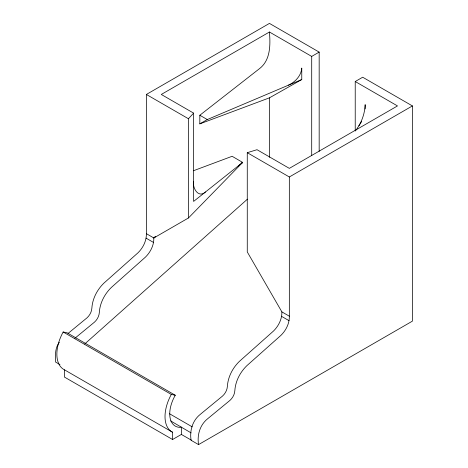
<?xml version="1.0" encoding="UTF-8"?>
<svg xmlns="http://www.w3.org/2000/svg" width="468" height="468" viewBox="0 0 468 468"><rect width="100%" height="100%" fill="white"/><g stroke="black" fill="none" stroke-linecap="round" stroke-linejoin="round"><path stroke-width="0.7" d="M68.012 333.473L87.001 317.842C89.751 315.362 91.652 311.817 91.874 308.09C92.471 298.66 97.157 289.704 103.878 283.163L137.972 252.819C143.044 247.853 146.566 240.874 146.367 233.667L146.373 94.454L269.445 23.4L319.17 52.106L319.17 151.363M146.367 233.667L153.826 237.972L188.44 217.989L188.446 118.743L193.612 113.116L161.29 94.454L269.445 32.011L311.711 56.417L319.17 52.106M193.383 170.767L232.128 156.289L242.658 162.414L193.612 201.421L193.612 113.116M355.224 81.526L397.49 105.926L289.341 168.369L257.02 149.707L247.268 152.691L247.268 251.936L281.882 311.887L289.341 316.192C289.534 323.4 286.018 330.379 280.94 335.351L246.847 365.689C240.131 372.23 235.445 381.192 234.842 390.622C234.626 394.349 232.725 397.894 229.975 400.374L207.634 418.761C199.935 424.909 196.975 435.029 198.561 444.6L412.413 321.136L412.407 105.926L362.682 77.22L355.224 81.526L355.224 131.058M269.439 157.306L269.445 97.841L301.766 79.542L301.766 68.059C301.222 75.757 295.209 82.046 288.475 85.17M269.445 32.011C270.422 44.612 270.709 59.898 259.646 68.533L199.83 115.245L199.83 123.862L269.445 97.841M281.882 311.887C282.075 319.094 278.559 326.073 273.482 331.046L239.388 361.384C232.672 367.924 227.986 376.886 227.384 386.316C227.173 390.037 225.272 393.576 222.522 396.057L200.175 414.455C192.477 420.603 189.517 430.724 191.102 440.294L198.561 444.6M311.706 155.475L311.711 56.417M74.915 338.235L94.472 322.142C97.215 319.662 99.122 316.122 99.333 312.402C99.93 302.966 104.616 294.009 111.337 287.469L145.431 257.125C150.509 252.158 154.025 245.179 153.826 237.972L155.458 236.521M358.874 125.804C362.659 119.422 364.859 112.068 365.169 104.651L365.169 108.956M59.372 342.284C54.931 347.917 55.288 355.317 55.593 362.068L59.939 364.584M356.101 130.063L361.629 121.575M188.44 217.989L242.658 162.414L241.418 163.145M84.731 343.968L247.42 199.175M153.826 237.972L155.493 236.556M238.212 166.193L242.658 162.414M205.487 191.979C198.391 198.526 192.249 188.001 193.612 181.327M199.83 123.862L207.289 119.556L301.766 79.542M247.268 152.691L289.335 176.98L412.407 105.926M181.362 434.439L181.362 427.097L179.847 427.354A26.723 15.426 -60 0 1 175.278 395.249L67.123 332.806L63.157 331.987A33.404 19.287 -60 0 0 64.426 369.796L64.426 377.062L172.581 439.505L181.362 434.439L191.307 440.136M191.102 432.894L170.609 420.89M63.157 331.987L171.311 394.43L175.278 395.249M199.83 115.245L207.289 119.556M146.373 94.454L188.446 118.743M146.086 238.154L153.545 242.459M281.596 316.374L289.054 320.679M169.562 413.77L192.272 426.88M64.426 369.796L172.581 432.239L172.581 439.505M289.335 176.98L289.341 316.192M172.581 432.239A33.404 19.287 -60 0 1 171.311 394.43"/></g></svg>
